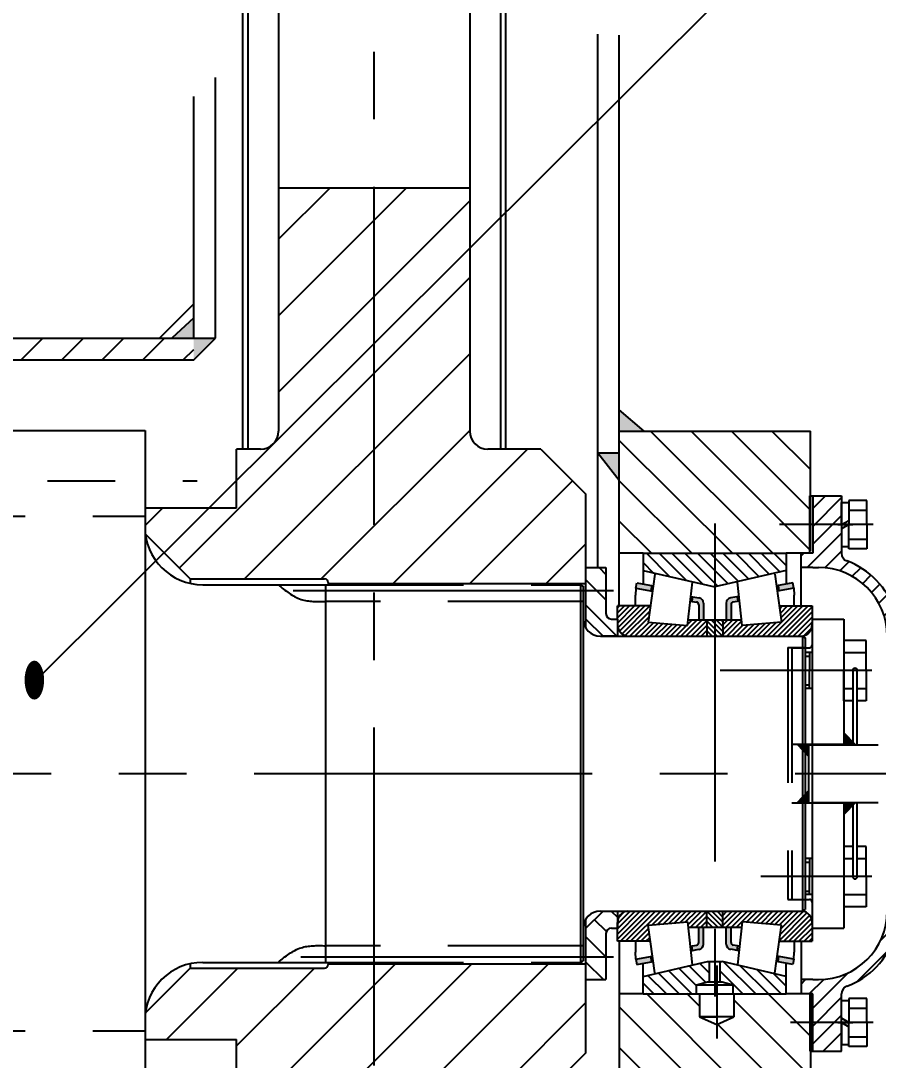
# Model space of a CAD drawing. Header units: millimetres. Extents: x 0 to 6300, y 0 to 4455.
# Drawn here: x 2070 to 2545, y 886 to 1462 of the extents above; entities that cross this region are included whole.
import ezdxf
from ezdxf.enums import TextEntityAlignment as Align

# ---------------------------------------------------------------- set-up
doc = ezdxf.new("R2010")
doc.units = ezdxf.units.MM
doc.header["$LTSCALE"] = 150
doc.linetypes.add('F', pattern=[0.75, 0.5, -0.25])
doc.linetypes.add('G', pattern=[2, 1.25, -0.25, 0.25, -0.25])
for name, color, linetype in [('01', 7, 'Continuous'), ('02', 1, 'Continuous'), ('04', 2, 'F'), ('05', 142, 'G'), ('11', 3, 'Continuous')]:
    doc.layers.add(name, color=color, linetype=linetype)
doc.styles.get("Standard").update_dxf_attribs({"font": 'isocp', "width": 0.707, "bigfont": 'intecad.shx'})
pattern_1 = [(135, (1163.216, 206.8997), (-3.535534, -3.535534), [])]

# ---------------------------------------------------------------- blocks, each defined once
blk = doc.blocks.new('*U19')
at = {"layer": '01'}
for p, q in [((-12.2, 4.1), (-12.2, 0)), ((0, 4.1), (-12.2, 4.1)), ((-12.2, 0), (0, 0)), ((0, 0), (-2.37, 4.1)), ((0, 4.1), (2.37, 0)), ((0, 4.1), (12.2, 4.1)), ((12.2, 0), (0, 0)), ((12.2, 4.1), (12.2, 0))]:
    blk.add_line(p, q, dxfattribs=at)
at = {"layer": '05'}
blk.add_line((0, 6.2), (0, -2.1), dxfattribs=at)

msp = doc.modelspace()

# ---------------------------------------------------------------- hatches: boundary and pattern name
at = {"layer": '01'}
for points in [[(2153.3, 1286.12), (2165.49, 1286.12), (2165.49, 1297.43)], [(2177.49, 1286.12), (2165.49, 1286.12), (2165.49, 1274.12)]]:
    msp.add_hatch(color=256, dxfattribs=at).paths.add_polyline_path(points)
h = msp.add_hatch(color=256, dxfattribs=at)
h.paths.add_polyline_path([(2401.49, 1222.62), (2389.49, 1222.62), (2401.49, 1207.32)])
h.paths.add_polyline_path([(2401.49, 1246.48), (2401.49, 1234.62), (2415.2, 1234.62)])
at = {"layer": '02'}
h = msp.add_hatch(dxfattribs=at)
h.set_pattern_fill('LINE', color=256, scale=5, angle=45, style=0)
h.set_pattern_definition([(45, (-3582.15, -3345.197), (-11.22532, 11.22532), [])])
h.paths.add_polyline_path([(1882.99, 1286.12), (1826.49, 1286.12), (1826.49, 1274.12), (1882.99, 1274.12)])
h.paths.add_polyline_path([(1902.49, 1286.12), (1886.49, 1286.12), (1882.99, 1286.12), (1882.99, 1274.12), (1902.49, 1274.12)])
h.paths.add_polyline_path([(2165.49, 1286.12), (2048.99, 1286.12), (2048.99, 1274.12), (2165.49, 1274.12)])
h.paths.add_polyline_path([(2048.99, 1286.12), (2029.49, 1286.12), (2029.49, 1274.12), (2048.99, 1274.12)])
at = {"layer": '02', "linetype": 'Continuous'}
h = msp.add_hatch(dxfattribs=at)
h.set_pattern_fill('LINE', color=1, scale=5, angle=135, style=0)
h.set_pattern_definition([(135, (-1041.744, 137.661), (-11.22532, -11.22532), [])])
h.paths.add_polyline_path([(1798.69, 1171.62, -0.414214), (1799.49, 1170.82), (1799.49, 1163.62), (1814.49, 1163.62), (1814.49, 1247.61), (1672.49, 1247.61), (1672.49, 1173.12), (1673.99, 1171.62)])
h.paths.add_polyline_path([(1755.99, 904.62), (1743.49, 899.41), (1730.99, 904.62), (1730.99, 917.62), (1673.99, 917.62), (1672.49, 916.12), (1672.49, 841.62), (1814.49, 841.62), (1814.49, 925.62), (1799.49, 925.62), (1799.49, 918.42, -0.414214), (1798.69, 917.62), (1755.99, 917.62)])
h.paths.add_polyline_path([(2507.49, 854.62), (2507.49, 921.12), (2505.99, 922.62), (2464.99, 922.62), (2464.99, 909.62), (2455.49, 905.49), (2445.99, 909.62), (2445.99, 922.62), (2401.49, 922.62), (2401.49, 854.62)])
h.paths.add_polyline_path([(2505.99, 1166.62), (2507.49, 1168.12), (2507.49, 1234.62), (2401.49, 1234.62), (2401.49, 1166.62)])
h = msp.add_hatch(dxfattribs=at)
h.set_pattern_fill('_USER', color=1, scale=7, angle=45, style=0, pattern_type=0)
h.set_pattern_definition([(45, (1137.037, 305.007), (-4.949747, 4.949747), [])])
h.paths.add_polyline_path([(2524.72, 1198.62), (2508.72, 1198.62), (2508.72, 1166.87), (2502.32, 1166.87), (2502.32, 1158.92), (2508.72, 1158.92), (2512.02, 1158.92, -0.388969), (2549.88, 1124.22), (2565.92, 1124.22), (2565.92, 1130.37), (2560.46, 1130.37, -0.323836), (2554.29, 1134.83, 0.227312), (2527.64, 1162.58, -0.312664), (2524.72, 1166.8)])
h.paths.add_polyline_path([(2569.02, 1100.71), (2569.02, 1101.77), (2565.92, 1101.77), (2565.92, 1114.22), (2550.02, 1114.22), (2550.02, 1058.92), (2558.02, 1058.92), (2558.02, 1066.82), (2569.02, 1066.82)])
h.paths.add_polyline_path([(2569.02, 1022.42), (2558.02, 1022.42), (2558.02, 1030.32), (2550.02, 1030.32), (2550.02, 1004.09), (2550.02, 975.02), (2565.92, 975.02), (2565.92, 987.47), (2569.02, 987.47)])
h.paths.add_polyline_path([(2554.29, 954.4, -0.323836), (2560.46, 958.87), (2565.92, 958.87), (2565.92, 965.02), (2549.88, 965.02, -0.388969), (2512.02, 930.32), (2508.72, 930.32), (2502.32, 930.32), (2502.32, 922.37), (2508.72, 922.37), (2508.72, 890.62), (2524.72, 890.62), (2524.72, 922.43, -0.312664), (2527.64, 926.65, 0.227312)])
h = msp.add_hatch(color=1, dxfattribs=at)
h.paths.add_polyline_path([(2507.12, 1166.87), (2508.72, 1166.87), (2508.72, 1182.71), (2507.12, 1182.71)])
h.paths.add_polyline_path([(2507.12, 1182.72), (2508.72, 1182.72), (2508.72, 1198.62), (2507.12, 1198.62)])
h.paths.add_polyline_path([(2507.12, 890.62), (2508.72, 890.62), (2508.72, 906.52), (2507.12, 906.52)])
h.paths.add_polyline_path([(2508.72, 922.37), (2507.12, 922.37), (2507.12, 906.52), (2508.72, 906.52)])
msp.add_hatch(color=1, dxfattribs=at).paths.add_polyline_path([(2507.12, 1182.72), (2508.72, 1182.72), (2508.72, 1198.62), (2507.12, 1198.62)])
h = msp.add_hatch(dxfattribs=at)
h.set_pattern_fill('_USER', color=1, scale=10, angle=135, style=0, pattern_type=0)
h.set_pattern_definition([(135, (1137.037, 305.007), (-7.07107, -7.07107), [])])
h.paths.add_polyline_path([(2382.99, 1130.37), (2392.49, 1120.87), (2400.49, 1120.87), (2400.49, 1130.37), (2397.09, 1130.37, -0.414214), (2394.09, 1133.37), (2394.09, 1146.22), (2382.99, 1146.22)])
h.paths.add_polyline_path([(2382.99, 1146.22), (2394.09, 1146.22), (2394.09, 1158.92), (2382.99, 1158.92)])
h.paths.add_polyline_path([(2394.09, 955.87, -0.414214), (2397.09, 958.87), (2400.49, 958.87), (2400.49, 968.37), (2392.49, 968.37), (2382.99, 958.87), (2382.99, 943.02), (2394.09, 943.02)])
h.paths.add_polyline_path([(2394.09, 943.02), (2382.99, 943.02), (2382.99, 930.32), (2394.09, 930.32)])
at = {"layer": '02'}
h = msp.add_hatch(color=256, dxfattribs=at)
h.paths.add_polyline_path([(2410.67, 941.75), (2411.16, 938.79), (2419.43, 940.22), (2419.02, 943.2)])
h.paths.add_polyline_path([(2497.77, 938.79), (2498.26, 941.75), (2489.91, 943.2), (2489.5, 940.22)])
h.paths.add_polyline_path([(2498.26, 1147.48), (2497.77, 1150.44), (2489.5, 1149.01), (2489.91, 1146.03)])
h.paths.add_polyline_path([(2411.16, 1150.44), (2410.67, 1147.48), (2419.02, 1146.03), (2419.43, 1149.01)])
h.paths.add_polyline_path([(2448.15, 1139.16, 0.364625), (2445.66, 1142.12), (2442.09, 1142.74), (2441.68, 1140.21), (2444.25, 1139.8, -0.368121), (2445.51, 1138.32), (2445.51, 1129.88), (2448.15, 1129.88)])
h.paths.add_polyline_path([(2460.78, 1129.88), (2463.42, 1129.88), (2463.42, 1138.32, -0.368121), (2464.68, 1139.8), (2467.25, 1140.21), (2466.85, 1142.74), (2463.27, 1142.12, 0.364625), (2460.78, 1139.16)])
h.paths.add_polyline_path([(2448.15, 950.07), (2448.15, 959.35), (2445.51, 959.35), (2445.51, 950.92, -0.368121), (2444.25, 949.43), (2441.68, 949.02), (2442.09, 946.49), (2445.66, 947.12, 0.364625)])
h.paths.add_polyline_path([(2463.42, 950.92), (2463.42, 959.35), (2460.78, 959.35), (2460.78, 950.07, 0.364625), (2463.27, 947.12), (2466.85, 946.49), (2467.25, 949.02), (2464.68, 949.43, -0.368121)])
at = {"layer": '02', "linetype": 'Continuous'}
h = msp.add_hatch(dxfattribs=at)
h.set_pattern_fill('_USER', color=1, scale=2, angle=45, style=0, pattern_type=0)
h.set_pattern_definition([(45, (570.4306, 305.0072), (-1.4142136, 1.4142136), [])])
h.paths.add_polyline_path([(2450.03, 1120.82), (2450.03, 1129.88), (2439.7, 1129.88), (2439.37, 1126.85), (2417.42, 1128.68), (2418.71, 1137.64), (2400.49, 1137.64), (2400.49, 1127.22, 0.414214), (2406.89, 1120.82)])
h.paths.add_polyline_path([(2501.94, 1120.82, 0.414214), (2508.44, 1127.32), (2508.44, 1130.35), (2508.44, 1137.64), (2490.22, 1137.64), (2491.51, 1128.68), (2469.56, 1126.85), (2469.23, 1129.88), (2458.91, 1129.88), (2458.91, 1120.82)])
h.paths.add_polyline_path([(2439.37, 962.38), (2439.7, 959.35), (2450.03, 959.35), (2450.03, 968.42), (2406.89, 968.42, 0.414214), (2400.49, 962.02), (2400.49, 951.59), (2418.71, 951.59), (2417.42, 960.55)])
h.paths.add_polyline_path([(2491.51, 960.55), (2490.22, 951.59), (2508.44, 951.59), (2508.44, 961.92, 0.414214), (2501.94, 968.42), (2458.91, 968.42), (2458.91, 959.35), (2469.23, 959.35), (2469.56, 962.38)])
h = msp.add_hatch(dxfattribs=at)
h.set_pattern_fill('_USER', color=1, scale=2, angle=135, style=0, pattern_type=0)
h.set_pattern_definition([(135, (2018.9457, -82.8001), (-1.4142136, -1.4142136), [])])
h.paths.add_polyline_path([(2450.03, 1129.88), (2450.03, 1120.82), (2458.91, 1120.82), (2458.91, 1129.88)])
h.paths.add_polyline_path([(2458.91, 959.35), (2458.91, 968.42), (2450.03, 968.42), (2450.03, 959.35)])
h = msp.add_hatch(color=1, dxfattribs=at)
h.paths.add_polyline_path([(2525.96, 1060.62), (2527.91, 1060.62), (2527.91, 1065.24), (2525.96, 1067.27)])
h.paths.add_polyline_path([(2527.91, 1060.62), (2529.41, 1060.62), (2529.41, 1063.68), (2527.91, 1065.24)])
h.paths.add_polyline_path([(2529.41, 1063.68), (2529.41, 1060.62), (2532.36, 1060.62)])
h = msp.add_hatch(color=1, dxfattribs=at)
h.paths.add_polyline_path([(2506.44, 1060.87), (2504.49, 1060.87), (2504.49, 1056.24), (2506.44, 1054.22)])
h.paths.add_polyline_path([(2504.49, 1060.87), (2502.99, 1060.87), (2502.99, 1057.8), (2504.49, 1056.24)])
h.paths.add_polyline_path([(2502.99, 1057.8), (2502.99, 1060.87), (2500.04, 1060.87)])
h = msp.add_hatch(color=1, dxfattribs=at)
h.paths.add_polyline_path([(2506.44, 1028.37), (2504.49, 1028.37), (2504.49, 1032.99), (2506.44, 1035.02)])
h.paths.add_polyline_path([(2504.49, 1028.37), (2502.99, 1028.37), (2502.99, 1031.43), (2504.49, 1032.99)])
h.paths.add_polyline_path([(2502.99, 1031.43), (2502.99, 1028.37), (2500.04, 1028.37)])
h = msp.add_hatch(color=1, dxfattribs=at)
h.paths.add_polyline_path([(2525.96, 1028.61), (2527.91, 1028.61), (2527.91, 1023.99), (2525.96, 1021.96)])
h.paths.add_polyline_path([(2527.91, 1028.61), (2529.41, 1028.61), (2529.41, 1025.55), (2527.91, 1023.99)])
h.paths.add_polyline_path([(2529.41, 1025.55), (2529.41, 1028.61), (2532.36, 1028.61)])
at = {"layer": '11', "linetype": 'Continuous'}
h = msp.add_hatch(dxfattribs=at)
h.set_pattern_fill('_USER', color=3, scale=30, angle=45, style=0, pattern_type=0)
h.set_pattern_definition([(45, (1163.216, 206.9), (-21.2132, 21.2132), [])])
h.paths.add_polyline_path([(2265.54, 1759.06), (2192.49, 1759.06), (2192.49, 1717.62), (2195.49, 1714.62), (2202.49, 1714.62, -0.414214), (2212.49, 1704.62), (2212.49, 1569.62), (2265.54, 1569.62)])
h.paths.add_polyline_path([(2318.59, 1704.62, -0.414214), (2328.59, 1714.62), (2335.59, 1714.62), (2338.59, 1717.62), (2338.59, 1759.06), (2265.54, 1759.06), (2265.54, 1569.62), (2318.59, 1569.62)])
h.paths.add_polyline_path([(2265.54, 1369.62), (2212.49, 1369.62), (2212.49, 1234.62, -0.414214), (2202.49, 1224.62), (2189.29, 1224.62), (2189.29, 1192.12), (2138.49, 1192.12), (2138.49, 1181.37, 0.031803), (2138.75, 1177.31), (2163.49, 1152.57), (2238.09, 1152.57, -0.414214), (2240.09, 1150.57), (2240.09, 1150.08), (2265.54, 1150.08)])
h.paths.add_polyline_path([(2318.59, 1234.62), (2318.59, 1369.62), (2265.54, 1369.62), (2265.54, 1150.08), (2382.99, 1150.08), (2382.99, 1199.62), (2357.99, 1224.62), (2328.59, 1224.62, -0.414214)])
h.paths.add_polyline_path([(2265.54, 939.15), (2240.09, 939.15), (2240.09, 938.67, -0.414214), (2238.09, 936.67), (2163.49, 936.67), (2138.75, 911.92, 0.031803), (2138.49, 907.87), (2138.49, 897.12), (2189.29, 897.12), (2189.29, 864.62), (2202.49, 864.62, -0.414214), (2212.49, 854.62), (2212.49, 719.62), (2265.54, 719.62)])
h.paths.add_polyline_path([(2328.59, 864.62), (2357.99, 864.62), (2382.99, 889.62), (2382.99, 939.15), (2265.54, 939.15), (2265.54, 719.62), (2318.59, 719.62), (2318.59, 854.62, -0.414214)])
h.paths.add_polyline_path([(2265.54, 519.62), (2212.49, 519.62), (2212.49, 384.62, -0.414214), (2202.49, 374.62), (2195.49, 374.62), (2192.49, 371.62), (2192.49, 330.17), (2265.54, 330.17)])
h.paths.add_polyline_path([(2265.54, 330.17), (2338.59, 330.17), (2338.59, 371.62), (2335.59, 374.62), (2328.59, 374.62, -0.414214), (2318.59, 384.62), (2318.59, 519.62), (2265.54, 519.62)])
h = msp.add_hatch(dxfattribs=at)
h.set_pattern_fill('_USER', color=3, scale=5, angle=135, style=0, pattern_type=0)
h.set_pattern_definition(pattern_1)
h.paths.add_polyline_path([(2414.66, 1166.85), (2414.66, 1157.19), (2454.47, 1148.17), (2454.47, 1166.85)])
h.paths.add_polyline_path([(2494.03, 1157.19), (2494.03, 1166.85), (2454.47, 1166.85), (2454.47, 1148.17)])
h = msp.add_hatch(dxfattribs=at)
h.set_pattern_fill('_USER', color=3, scale=5, angle=135, style=0, pattern_type=0)
h.set_pattern_definition(pattern_1)
h.paths.add_polyline_path([(2414.66, 932.04), (2414.66, 922.38), (2444.33, 922.38), (2444.33, 927.34), (2450.42, 929.06), (2451.47, 929.06), (2451.47, 940.41), (2450.45, 940.41)])
h.paths.add_polyline_path([(2458.48, 940.41), (2457.47, 940.41), (2457.47, 929.06), (2458.51, 929.06), (2464.6, 927.34), (2464.6, 922.38), (2494.03, 922.38), (2494.03, 932.04)])

# ---------------------------------------------------------------- linework, layer by layer
for p, q in [((1884.49, 1234.87), (2138.49, 1234.87)), ((2138.49, 1234.87), (2138.49, 854.37)), ((2414.66, 1166.85), (2414.66, 1150.26)), ((2414.66, 1166.85), (2494.03, 1166.85)), ((2494.03, 1166.85), (2494.03, 1150.22)), ((2382.99, 1158.92), (2394.09, 1158.92)), ((2394.09, 1158.92), (2394.09, 1133.37)), ((2414.66, 1157.19), (2454.47, 1148.17)), ((2421.24, 1155.26), (2417.42, 1128.68)), ((2494.03, 1157.19), (2454.47, 1148.17)), ((2487.69, 1155.3), (2491.51, 1128.68)), ((2170.49, 1149.37), (2240.09, 1149.37)), ((2379.99, 1149.37), (2379.99, 939.87)), ((2379.99, 1149.37), (2381.49, 1148.5)), ((2381.49, 1148.5), (2381.49, 940.73)), ((2411.16, 1150.44), (2420.32, 1148.85)), ((2439.37, 1126.85), (2441.99, 1150.83)), ((2469.56, 1126.85), (2466.94, 1150.84)), ((2497.77, 1150.44), (2488.61, 1148.85)), ((2441.13, 1142.9), (2445.66, 1142.12)), ((2442.09, 1142.74), (2441.68, 1140.21)), ((2467.81, 1142.9), (2463.27, 1142.12)), ((2466.85, 1142.74), (2467.25, 1140.21)), ((2418.71, 1137.64), (2400.49, 1137.64)), ((2440.85, 1140.35), (2444.25, 1139.8)), ((2445.51, 1138.32), (2445.51, 1129.88)), ((2448.15, 1139.16), (2448.15, 1129.88)), ((2460.78, 1139.16), (2460.78, 1129.88)), ((2463.42, 1138.32), (2463.42, 1129.88)), ((2468.09, 1140.35), (2464.68, 1139.8)), ((2490.22, 1137.64), (2508.44, 1137.64)), ((2382.99, 1130.37), (2392.49, 1120.87)), ((2397.09, 1130.37), (2400.49, 1130.37)), ((2400.49, 1130.37), (2400.49, 1120.87)), ((2417.42, 1128.68), (2439.37, 1126.85)), ((2439.7, 1129.88), (2469.23, 1129.88)), ((2450.03, 1129.88), (2450.03, 1120.87)), ((2458.91, 1129.88), (2458.91, 1120.87)), ((2491.51, 1128.68), (2469.56, 1126.85)), ((2390.99, 1120.87), (2502.99, 1120.87)), ((2400.49, 1120.87), (2392.49, 1120.87)), ((2502.99, 1120.87), (2502.99, 968.37)), ((2502.99, 1120.87), (2504.49, 1120)), ((2504.49, 1120), (2504.49, 969.23)), ((2502.99, 968.37), (2504.49, 969.23)), ((2382.99, 958.87), (2392.49, 968.37)), ((2390.99, 968.37), (2502.99, 968.37)), ((2400.49, 968.37), (2400.49, 958.87)), ((2450.03, 959.35), (2450.03, 968.37)), ((2458.91, 959.35), (2458.91, 968.37)), ((2397.09, 958.87), (2400.49, 958.87)), ((2400.49, 951.59), (2400.49, 962.02)), ((2417.42, 960.55), (2439.37, 962.38)), ((2421.23, 934.02), (2417.42, 960.55)), ((2439.37, 962.38), (2441.97, 938.56)), ((2439.7, 959.35), (2469.23, 959.35)), ((2445.51, 950.92), (2445.51, 959.35)), ((2448.15, 950.07), (2448.15, 959.35)), ((2460.78, 950.07), (2460.78, 959.35)), ((2463.42, 950.92), (2463.42, 959.35)), ((2469.56, 962.38), (2466.95, 938.55)), ((2491.51, 960.55), (2469.56, 962.38)), ((2487.69, 933.98), (2491.51, 960.55)), ((2394.09, 955.87), (2394.09, 930.32)), ((2418.71, 951.59), (2400.49, 951.59)), ((2490.22, 951.59), (2508.44, 951.59)), ((2440.85, 948.89), (2444.25, 949.43)), ((2441.13, 946.33), (2445.66, 947.12)), ((2442.09, 946.49), (2441.68, 949.02)), ((2467.81, 946.33), (2463.27, 947.12)), ((2468.09, 948.89), (2464.68, 949.43)), ((2466.85, 946.49), (2467.25, 949.02)), ((2379.99, 939.87), (2381.49, 940.73)), ((2411.16, 938.79), (2420.32, 940.38)), ((2414.66, 932.04), (2450.45, 940.41)), ((2450.45, 940.41), (2458.48, 940.41)), ((2451.47, 929.06), (2451.47, 940.41)), ((2457.47, 929.06), (2457.47, 940.41)), ((2494.03, 932.04), (2458.48, 940.41)), ((2497.77, 938.79), (2488.61, 940.38)), ((2170.49, 939.87), (2240.09, 939.87)), ((2414.66, 922.38), (2414.66, 938.97)), ((2494.03, 922.38), (2494.03, 939.01)), ((2382.99, 930.32), (2394.09, 930.32)), ((2444.33, 927.34), (2450.42, 929.06)), ((2450.42, 929.06), (2458.51, 929.06)), ((2458.51, 929.06), (2464.6, 927.34)), ((2444.33, 927.34), (2464.6, 927.34)), ((2444.33, 922.43), (2444.33, 927.34)), ((2464.6, 922.43), (2464.6, 927.34)), ((2414.66, 922.38), (2494.03, 922.38)), ((2414.66, 922.38), (2494.03, 922.38)), ((2414.66, 922.38), (2494.03, 922.38))]:
    msp.add_line(p, q)
for centre, radius, start, end in [((2170.49, 1181.37), 32, 180, 270), ((2445.15, 1139.16), 3, 0, 80.13239), ((2463.78, 1139.16), 3, 99.86761, 180), ((2444.01, 1138.32), 1.5, 0, 80.83893), ((2464.92, 1138.32), 1.5, 99.16107, 180), ((2390.99, 1130.37), 9.5, 180, 270), ((2397.09, 1133.37), 3, 180, 270), ((2406.89, 1127.22), 6.4, 180, 262.83336), ((2501.94, 1127.32), 6.5, 277.11123, 0), ((2390.99, 958.87), 9.5, 90, 180), ((2406.89, 962.02), 6.4, 97.16664, 180), ((2502.04, 962.02), 6.4, 0, 82.83336), ((2397.09, 955.87), 3, 90, 180), ((2444.01, 950.92), 1.5, 279.16107, 0), ((2445.15, 950.07), 3, 279.86761, 0), ((2463.78, 950.07), 3, 180, 260.13239), ((2464.92, 950.92), 1.5, 180, 260.83893), ((2170.49, 907.87), 32, 90, 180)]:
    msp.add_arc(centre, radius, start, end)
at = {"layer": '01', "color": 7, "linetype": 'Continuous'}
for p, q in [((2192.49, 1782.71), (2192.49, 1224.62)), ((2338.59, 1224.62), (2338.59, 1782.71)), ((2212.49, 1704.62), (2212.49, 1234.62)), ((2318.59, 1704.62), (2318.59, 1234.62)), ((2189.29, 1192.12), (2189.29, 1224.62)), ((2202.49, 1224.62), (2189.29, 1224.62)), ((2357.99, 1224.62), (2328.59, 1224.62)), ((2357.99, 1224.62), (2382.99, 1199.62)), ((2382.99, 1125.24), (2382.99, 1199.62)), ((2138.49, 1192.12), (2138.49, 897.12)), ((2138.49, 1192.12), (2189.29, 1192.12)), ((2163.49, 1152.57), (2238.09, 1152.57)), ((2240.09, 1150.57), (2240.09, 1149.37)), ((2240.09, 1150.08), (2382.99, 1150.08)), ((2410.67, 1147.48), (2410.53, 1143.65)), ((2498.26, 1147.48), (2498.4, 1143.65)), ((2410.53, 1137.64), (2410.53, 1143.65)), ((2498.4, 1137.64), (2498.4, 1143.65)), ((2400.49, 1130.37), (2400.49, 1137.64)), ((2508.44, 1137.64), (2508.44, 951.59)), ((2508.44, 1130.35), (2508.44, 1115.92)), ((2525.94, 1130.37), (2525.94, 1060.62)), ((2525.94, 1028.62), (2525.94, 958.87)), ((2382.99, 889.62), (2382.99, 963.99)), ((2410.53, 951.59), (2410.53, 945.58)), ((2498.4, 951.59), (2498.4, 945.58)), ((2410.67, 941.75), (2410.53, 945.58)), ((2498.26, 941.75), (2498.4, 945.58)), ((2163.49, 936.67), (2238.09, 936.67)), ((2240.09, 939.87), (2240.09, 938.67)), ((2240.09, 939.15), (2382.99, 939.15)), ((2445.99, 922.62), (2445.99, 909.62)), ((2464.99, 922.62), (2464.99, 909.62)), ((2464.99, 909.62), (2445.99, 909.62)), ((2446.79, 909.62), (2455.49, 909.62)), ((2464.19, 909.62), (2455.49, 909.62)), ((2138.49, 897.12), (2189.29, 897.12)), ((2189.29, 864.62), (2189.29, 897.12)), ((2382.99, 889.62), (2357.99, 864.62))]:
    msp.add_line(p, q, dxfattribs=at)
at = {"layer": '01'}
for p, q in [((2195.49, 1714.62), (2195.49, 1224.62)), ((2335.59, 1714.62), (2335.59, 1224.62)), ((2389.49, 1158.92), (2389.49, 1454.84)), ((2401.49, 1137.64), (2401.49, 1454.26)), ((2177.49, 1286.12), (2177.49, 1430.73)), ((2165.49, 1286.12), (2165.49, 1420.16)), ((2212.49, 1369.62), (2318.59, 1369.62)), ((2146.49, 1286.12), (2165.49, 1305.12)), ((2165.49, 1297.43), (2153.3, 1286.12)), ((1826.49, 1286.12), (2177.49, 1286.12)), ((2165.49, 1274.12), (2177.49, 1286.12)), ((1814.49, 1274.12), (2165.49, 1274.12)), ((2415.2, 1234.62), (2401.49, 1246.48)), ((2401.49, 1234.62), (2507.49, 1234.62)), ((2507.49, 1168.12), (2507.49, 1234.62)), ((2389.49, 1222.62), (2401.49, 1207.32)), ((2389.49, 1222.62), (2401.49, 1222.62)), ((2507.12, 1166.87), (2507.12, 1198.62)), ((2507.12, 1198.62), (2524.72, 1198.62)), ((2508.72, 1198.62), (2508.72, 1166.87)), ((2524.72, 1198.62), (2524.72, 1166.8)), ((2528.82, 1196.08), (2528.82, 1182.71)), ((2538.82, 1196.08), (2528.82, 1196.08)), ((2538.82, 1182.71), (2538.82, 1196.08)), ((2528.82, 1190.71), (2538.82, 1190.71)), ((2528.82, 1169.33), (2528.82, 1182.71)), ((2538.82, 1182.71), (2538.82, 1169.33)), ((2163.49, 1152.57), (2138.49, 1177.57)), ((2528.82, 1174.71), (2538.82, 1174.71)), ((2414.66, 1166.85), (2401.49, 1166.85)), ((2508.72, 1166.87), (2494.03, 1166.87)), ((2502.32, 1137.64), (2502.32, 1166.87)), ((2538.82, 1169.33), (2528.82, 1169.33)), ((2508.72, 1158.92), (2502.32, 1158.92)), ((2508.72, 1158.92), (2512.02, 1158.92)), ((2163.49, 1152.57), (2163.49, 1150.14)), ((2508.44, 1130.37), (2525.94, 1130.37)), ((2504.49, 1114.42), (2506.94, 1114.42)), ((2525.94, 1118.53), (2525.94, 1101.77)), ((2538.44, 1118.53), (2525.94, 1118.53)), ((2538.44, 1101.77), (2538.44, 1118.53)), ((2508.44, 1111.77), (2504.49, 1111.77)), ((2506.94, 1111.77), (2506.94, 1101.77)), ((2525.94, 1111.77), (2538.44, 1111.77)), ((2506.94, 1091.77), (2506.94, 1101.77)), ((2525.94, 1085), (2525.94, 1101.77)), ((2530.94, 1101.77), (2530.94, 1060.62)), ((2533.44, 1060.62), (2533.44, 1101.77)), ((2538.44, 1101.77), (2538.44, 1085)), ((2508.44, 1091.77), (2504.49, 1091.77)), ((2525.94, 1091.77), (2530.94, 1091.77)), ((2533.44, 1091.77), (2538.44, 1091.77)), ((2530.94, 1085), (2525.94, 1085)), ((2538.44, 1085), (2533.44, 1085)), ((2525.94, 1060.62), (2545.04, 1060.62)), ((2525.94, 1028.62), (2545.04, 1028.62)), ((2530.94, 1028.62), (2530.94, 987.47)), ((2533.44, 987.47), (2533.44, 1028.62)), ((2530.94, 1004.23), (2525.94, 1004.23)), ((2538.44, 1004.23), (2533.44, 1004.23)), ((2538.44, 987.47), (2538.44, 1004.23)), ((2508.44, 997.47), (2504.49, 997.47)), ((2506.94, 997.47), (2506.94, 987.47)), ((2525.94, 997.47), (2530.94, 997.47)), ((2533.44, 997.47), (2538.44, 997.47)), ((2506.94, 977.47), (2506.94, 987.47)), ((2538.44, 987.47), (2538.44, 970.7)), ((2508.44, 977.47), (2504.49, 977.47)), ((2504.49, 974.82), (2506.94, 974.82)), ((2525.94, 977.47), (2538.44, 977.47)), ((2538.44, 970.7), (2525.94, 970.7)), ((2508.44, 958.87), (2525.94, 958.87)), ((2401.49, 951.59), (2401.49, 790.62)), ((2502.32, 951.59), (2502.32, 922.37)), ((2163.49, 936.67), (2138.49, 911.67)), ((2163.49, 939.09), (2163.49, 936.67)), ((2508.44, 930.32), (2502.32, 930.32)), ((2508.72, 930.32), (2502.32, 930.32)), ((2508.72, 930.32), (2512.02, 930.32)), ((2414.66, 922.38), (2401.49, 922.38)), ((2508.72, 922.37), (2494.03, 922.37)), ((2507.12, 922.37), (2507.12, 890.62)), ((2507.49, 922.37), (2507.49, 854.62)), ((2508.72, 890.62), (2508.72, 922.37)), ((2524.72, 890.62), (2524.72, 922.43)), ((2528.82, 919.9), (2528.82, 906.52)), ((2538.82, 919.9), (2528.82, 919.9)), ((2538.82, 906.52), (2538.82, 919.9)), ((2528.82, 914.52), (2538.82, 914.52)), ((2445.99, 909.62), (2455.49, 905.49)), ((2455.49, 905.49), (2464.99, 909.62)), ((2528.82, 893.15), (2528.82, 906.52)), ((2538.82, 906.52), (2538.82, 893.15)), ((2528.82, 898.52), (2538.82, 898.52)), ((2507.12, 890.62), (2524.72, 890.62)), ((2538.82, 893.15), (2528.82, 893.15))]:
    msp.add_line(p, q, dxfattribs=at)
at = {"layer": '01', "color": 7, "linetype": 'Continuous'}
for centre, radius, start, end in [((2202.49, 1234.62), 10, 270, 0), ((2328.59, 1234.62), 10, 180, 270), ((2238.09, 1150.57), 2, 0, 90), ((2238.09, 938.67), 2, 270, 0)]:
    msp.add_arc(centre, radius, start, end, dxfattribs=at)
at = {"layer": '01'}
for centre, radius, start, end in [((2529.22, 1166.8), 4.5, 180, 249.45026), ((2512.02, 1120.92), 44.5, 18.22474, 69.45026), ((2512.02, 1120.92), 38, 0, 90), ((2506.94, 1115.92), 1.5, 270, 0), ((2532.19, 1101.77), 1.25, 0, 180), ((2532.19, 987.47), 1.25, 180, 0), ((2506.94, 973.32), 1.5, 0, 90), ((2512.02, 968.32), 38, 270, 0), ((2512.02, 968.32), 44.5, 290.54974, 341.77526), ((2529.22, 922.43), 4.5, 110.54974, 180)]:
    msp.add_arc(centre, radius, start, end, dxfattribs=at)
at = {"layer": '02'}
for p, q in [((2077.13, 1095.43), (2598.06, 1614.62)), ((2504.49, 1109.77), (2506.94, 1109.77)), ((2504.49, 1093.77), (2506.94, 1093.77)), ((2504.49, 995.47), (2506.94, 995.47)), ((2504.49, 979.47), (2506.94, 979.47))]:
    msp.add_line(p, q, dxfattribs=at)
at = {"layer": '02', "color": 1, "linetype": 'Continuous'}
for p, q in [((2238.49, 1149.37), (2238.49, 939.87)), ((2410.67, 1147.48), (2411.16, 1150.44)), ((2410.67, 1147.48), (2419.89, 1145.88)), ((2419.43, 1149.01), (2419.02, 1146.03)), ((2498.26, 1147.48), (2489.04, 1145.88)), ((2489.5, 1149.01), (2489.91, 1146.03)), ((2498.26, 1147.48), (2497.77, 1150.44)), ((2532.36, 1060.62), (2525.96, 1067.27)), ((2500.04, 1060.87), (2506.44, 1054.22)), ((2500.04, 1028.37), (2506.44, 1035.02)), ((2532.36, 1028.61), (2525.96, 1021.96)), ((2410.67, 941.75), (2419.89, 943.35)), ((2410.67, 941.75), (2411.16, 938.79)), ((2419.43, 940.22), (2419.02, 943.2)), ((2498.26, 941.75), (2489.04, 943.35)), ((2489.5, 940.22), (2489.91, 943.2)), ((2498.26, 941.75), (2497.77, 938.79))]:
    msp.add_line(p, q, dxfattribs=at)
at = {"layer": '04', "color": 2, "linetype": 'F'}
for p, q in [((1884.49, 1187.42), (2138.49, 1187.42)), ((2240.09, 1149.37), (2379.99, 1149.37)), ((2381.49, 1140.12), (2238.49, 1140.12)), ((2494.99, 1114.47), (2494.99, 974.77)), ((2494.99, 1114.47), (2504.49, 1114.47)), ((2497.24, 1114.42), (2504.49, 1114.42)), ((2497.24, 1060.87), (2525.94, 1060.87)), ((2506.44, 1060.87), (2506.44, 1028.37)), ((2506.44, 1060.62), (2525.94, 1060.62)), ((2497.24, 1028.37), (2525.94, 1028.37)), ((2508.44, 1028.62), (2525.94, 1028.62)), ((2494.99, 974.77), (2504.49, 974.77)), ((2497.24, 974.82), (2504.49, 974.82)), ((2381.49, 949.12), (2238.49, 949.12)), ((2240.09, 939.87), (2379.99, 939.87)), ((1884.49, 901.82), (2138.49, 901.82))]:
    msp.add_line(p, q, dxfattribs=at)
at = {"layer": '04'}
msp.add_line((2497.24, 1114.42), (2497.24, 974.82), dxfattribs=at)
at = {"layer": '04', "color": 2, "linetype": 'F'}
for points in [[(2212.26, 1149.37), (2225.04, 1141.25), (2238.49, 1140.12)], [(2212.26, 939.87), (2225.04, 947.99), (2238.49, 949.12)]]:
    msp.add_spline(points, degree=3, dxfattribs=at)
at = {"layer": '05'}
for p, q in [((2265.54, 282.59), (2265.54, 1813.53)), ((2541.89, 1182.71), (2490.27, 1182.71)), ((2227.14, 1146.22), (2398.29, 1146.22)), ((2541.51, 1101.77), (2457.39, 1101.77)), ((2227.14, 943.02), (2398.29, 943.02))]:
    msp.add_line(p, q, dxfattribs=at)
at = {"layer": '05', "color": 4, "linetype": 'G'}
for p, q in [((1859.49, 1207.03), (2167.32, 1207.03)), ((2454.47, 1183.42), (2454.47, 917.6)), ((2542.26, 1182.72), (2492.49, 1182.72)), ((2220.57, 1146.22), (2394.07, 1146.22)), ((2541.54, 1101.77), (2479.88, 1101.77)), ((1599, 1044.62), (2639.77, 1044.62)), ((2541.54, 987.47), (2479.88, 987.47)), ((2224.86, 943.02), (2397.33, 943.02)), ((2542.26, 906.52), (2496.42, 906.52))]:
    msp.add_line(p, q, dxfattribs=at)
at = {"layer": '05', "color": 142, "linetype": 'G'}
msp.add_line((2455.49, 938.1), (2455.49, 897.69), dxfattribs=at)

# ---------------------------------------------------------------- block references
at = {"layer": '01', "rotation": 90}
msp.add_blockref('*U19', (2528.82, 1182.71), dxfattribs=at)
at = {"layer": '01', "xscale": -1, "rotation": 90}
msp.add_blockref('*U19', (2528.82, 906.52), dxfattribs=at)

# ---------------------------------------------------------------- texts
at = {"layer": '02', "width": 0.605172}
msp.add_text('\\M+5A1F1', height=20, dxfattribs=at).set_placement((2071.13, 1085.43), (2083.13, 1085.43), align=Align.FIT)

doc.saveas('drawing.dxf')
